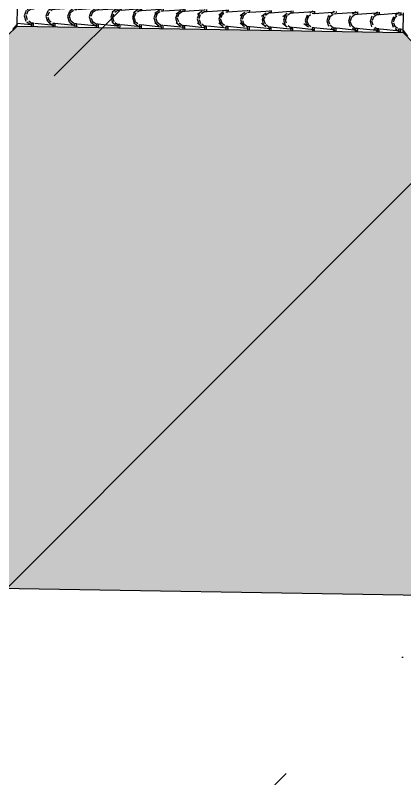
# Model space of a CAD drawing. Header units: millimetres. Extents: x 648844 to 649530, y 1246379 to 1246752.
# Drawn here: x 649236.35 to 649239.31, y 1246479.68 to 1246485.48 of the extents above; entities that cross this region are included whole.
import ezdxf

# ---------------------------------------------------------------- set-up
doc = ezdxf.new("R2010")
doc.units = ezdxf.units.MM
doc.header["$LTSCALE"] = 20
doc.header["$MEASUREMENT"] = 0
doc.layers.get('0').update_dxf_attribs({"linetype": 'CONTINUOUS'})
doc.layers.add('TECHO', color=30, linetype='CONTINUOUS')

# ---------------------------------------------------------------- blocks, each defined once
blk = doc.blocks.new('TEJA45')
at = {"layer": 'TECHO'}
for p, q in [((-4.381066017177957, 0.06124925080029442), (-4.346016502185769, 0.1029748036619225)), ((-4.381066017177965, 0.07500000000003837), (-4.381066017177972, -0.07499999999996376))]:
    blk.add_line(p, q, dxfattribs=at)

msp = doc.modelspace()

# ---------------------------------------------------------------- hatches: boundary and pattern name
h = msp.add_hatch()
h.set_pattern_fill('ANSI36', scale=20, style=0)
h.set_pattern_definition([(45, (-526.4316489867633, -3378.367883687839), (1.325825214724777, 4.861359120657514), [6.25, -1.25, 0, -1.25])])
h.paths.add_polyline_path([(649188.8489360636, 1246478.707731926), (649215.2214069526, 1246513.043391474), (649317.348885952, 1246513.661012395), (649322.291343771, 1246459.303611518), (649201.5072083384, 1246459.303611518)])
h.paths.add_polyline_path([(649253.0038721092, 1246474.230662723), (649282.477951251, 1246474.230662723), (649282.477951251, 1246479.656447173), (649253.0038721092, 1246479.656447173)], flags=24)
at = {"layer": 'TECHO'}
h = msp.add_hatch(dxfattribs=at)
h.set_pattern_fill('SPANTILE', color=9, scale=0.1644999999999999, angle=215.7706041739904, style=0, pattern_type=2)
h.set_pattern_definition([(354.0850513009451, (649182.3498315372, 1246504.907382117), (-1.971017817844954, 0.1970411738053524), [0.1519111439999999, -3.645866304499998]), (89.05475130094491, (649182.5009338427, 1246504.891727259), (0.1671913630630665, 0.1617638653009809), [0.01315999999999995, -0.1513399999999992]), (269.0547513009451, (649182.5168058008, 1246505.055987773), (-0.1671913630630665, -0.1617638653009809), [0.04605999999999988, -0.1184399999999997]), (179.0547513009452, (649182.516045951, 1246505.009934041), (-0.1617638653009809, 0.1671913630630665), [0.01644999999999996, -0.1480499999999997]), (359.0547513009451, (649182.4978613906, 1246504.904939743), (0.1617638653009809, -0.1671913630630665), [0.01644999999999995, -0.1480499999999996]), (269.0547513009451, (649182.5143091523, 1246504.904668368), (-0.1671913630630665, -0.1617638653009809), [0.01315999999999997, -0.1513399999999995]), (269.0547513009451, (649182.5036475916, 1246505.056204873), (-0.1671913630630665, -0.1617638653009809), [0.03289999999999988, -0.1315999999999995]), (184.0244513009452, (649182.5031048417, 1246505.02330935), (-1.97644526842584, -0.1319111949532162), [0.1519111439999992, -3.645866304499987]), (216.3586513009452, (649182.494880961, 1246505.023445037), (2.831399905023961, 2.092072903439954), [0.04342931599999991, -4.299495374999988]), (250.6198513009452, (649182.4599064623, 1246504.997698507), (-0.1699048504893662, -0.3262415552970706), [0.04161553899999986, -0.4785790274999989]), (287.4896513009451, (649182.4460969532, 1246504.958440979), (-0.1590498526064428, 0.331669044392651), [0.04161553899999997, -0.4785790274999998]), (321.750851300945, (649182.4586038622, 1246504.918749252), (2.760842510699476, -2.1843404236959), [0.04342931599999989, -4.299495374999986]), (248.8298513009451, (649182.471284208, 1246504.989284663), (0.6877630580148906, 1.798398287901589), [0.03330878249999997, -3.297562393999998]), (289.2796513009451, (649182.4592551627, 1246504.95822388), (0.6280605974797691, -1.82010832419137), [0.03330878249999972, -3.297562393999982]), (321.6493513009451, (649182.4702529828, 1246504.92678317), (2.111070229204878, -1.680056493808019), [0.03520448049999998, -3.485249162499998]), (216.4601513009452, (649182.4995981901, 1246505.010205416), (2.165345260843529, 1.60949906379721), [0.03520448049999998, -3.485249162499998])])
h.paths.add_polyline_path([(649236.3635792773, 1246485.40017311), (649239.3010474459, 1246485.351707239), (649239.303521989, 1246485.501686826), (649236.3660538204, 1246485.550152698)])
h = msp.add_hatch(dxfattribs=at)
h.set_pattern_fill('SPANTILE', color=9, scale=0.2049999999999999, angle=125.7706041739904, style=0, pattern_type=2)
h.set_pattern_definition([(274.0244513009451, (649182.0921114226, 1246467.883271139), (-0.1643878113398726, 2.463047294998765), [0.1893117599999994, -4.543480804999982]), (179.0547513009452, (649182.1053978651, 1246467.694426254), (-0.2083539782852805, -0.2015902272747785), [0.01639999999999995, -0.1885999999999996]), (359.0547513009451, (649181.9001552125, 1246467.681410362), (0.2083539782852804, 0.2015902272747785), [0.05739999999999988, -0.1475999999999995]), (89.05475130094491, (649181.957547401, 1246467.680463436), (-0.2015902272747785, 0.2083539782852804), [0.0204999999999999, -0.1844999999999992]), (269.0547513009451, (649182.0890677343, 1246467.698796246), (0.2015902272747785, -0.2083539782852804), [0.02049999999999994, -0.1844999999999995]), (359.0547513009451, (649182.0887295463, 1246467.678299035), (0.2083539782852804, 0.2015902272747785), [0.01639999999999994, -0.1885999999999995]), (359.0547513009451, (649181.9004257625, 1246467.69780813), (0.2083539782852804, 0.2015902272747785), [0.04099999999999989, -0.1639999999999996]), (84.08505130094505, (649181.9414201828, 1246467.697131755), (0.2455528305780997, 2.456283602785503), [0.1893117599999998, -4.543480804999994]), (51.75085130094506, (649181.9415892768, 1246467.70738036), (-2.722126363876348, -3.440563615157402), [0.05412163999999995, -5.358033749999993]), (17.48965130094521, (649181.9750950069, 1246467.749883401), (0.413326164744641, 0.1982080230049892), [0.05186130999999998, -0.5964054749999995]), (340.6198513009451, (649182.0245588609, 1246467.765469519), (-0.4065624245343433, 0.2117355279654716), [0.05186130999999999, -0.5964054749999996]), (306.3586513009452, (649182.073481616, 1246467.748260101), (2.60714252404371, -3.528492282856606), [0.05412163999999988, -5.358033749999985]), (19.27965130094518, (649181.9851068809, 1246467.73536626), (-2.268220100056115, -0.7826894983790424), [0.04150942499999997, -4.109424259999996]), (338.8298513009451, (649182.0242883113, 1246467.749071751), (2.2411650396342, -0.8570907409912016), [0.04150942499999993, -4.109424259999992]), (306.4601513009451, (649182.0629962797, 1246467.734081148), (2.005758711722967, -2.698454580382514), [0.04387184499999994, -4.343319624999991]), (51.64935130094509, (649181.957885588, 1246467.700960647), (-2.093687423894494, -2.630817002960485), [0.04387184499999998, -4.343319624999997])])
h.paths.add_polyline_path([(649236.3635792773, 1246485.40017311), (649232.0186365597, 1246481.196279346), (649243.5049412102, 1246481.00676452), (649239.3010474459, 1246485.351707239)])

# ---------------------------------------------------------------- linework, layer by layer
at = {"color": 9}
msp.add_lwpolyline([(649243.6109927922, 1246481.005014753), (649243.7545162909, 1246489.703830824), (649232.0561084735, 1246489.896845183), (649231.9125849752, 1246481.198029112), (649243.6109927931, 1246481.005014753)], dxfattribs=at)
at = {"layer": 'TECHO', "color": 9}
for p, q in [((649236.3635792773, 1246485.40017311), (649232.0186365597, 1246481.196279346)), ((649236.3635792773, 1246485.40017311), (649239.3010474459, 1246485.351707239)), ((649239.3010474459, 1246485.351707239), (649243.5049412102, 1246481.00676452))]:
    msp.add_line(p, q, dxfattribs=at)

# ---------------------------------------------------------------- block references
at = {"color": 9, "rotation": 179.0547513083376}
msp.add_blockref('TEJA45', (649231.9843467245, 1246485.547437147), dxfattribs=at)
at = {"color": 9, "xscale": -1, "rotation": 179.0547513083376}
msp.add_blockref('TEJA45', (649243.6827545417, 1246485.354422789), dxfattribs=at)

doc.saveas('drawing.dxf')
